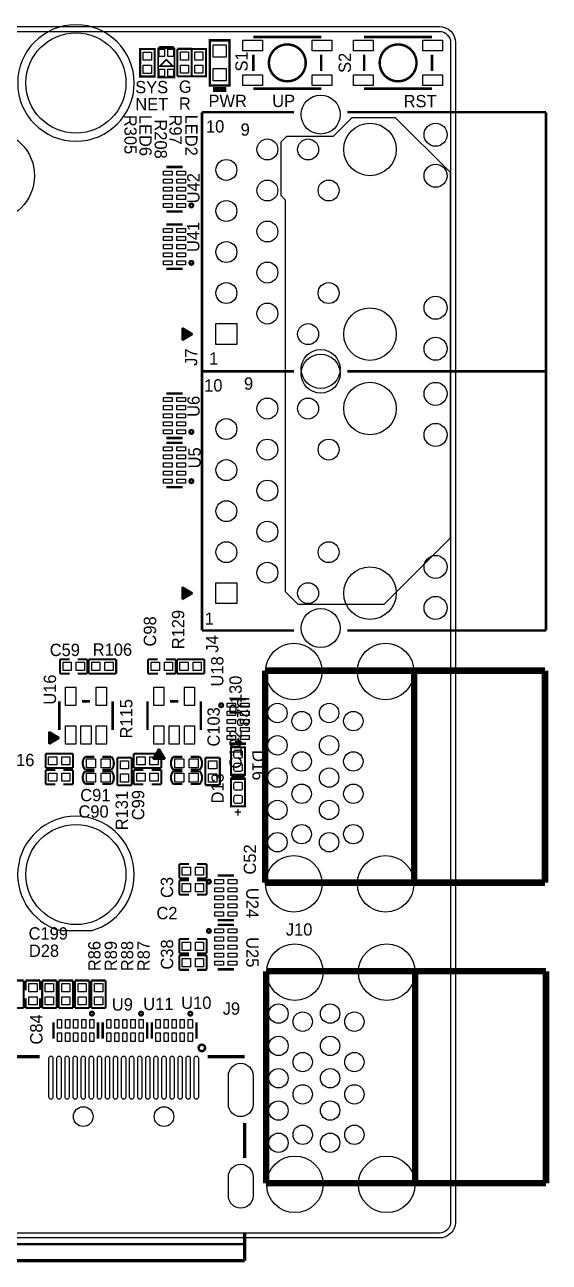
# Model space of a CAD drawing. Extents: x -68.5 to 22.8, y 26 to 103.8.
# Drawn here: x -9.7 to 22.8, y 27.2 to 103.8 of the extents above; entities that cross this region are included whole.
import ezdxf
from ezdxf.enums import TextEntityAlignment as Align

# ---------------------------------------------------------------- set-up
doc = ezdxf.new("R2010")
doc.units = 0
for name, color, linetype in [('BG_OUTLINE', 2, 'CONTINUOUS'), ('PG_SILKSCREEN_TOP', 7, 'CONTINUOUS'), ('PIN_TOP', 84, 'CONTINUOUS'), ('RD_SILKSCREEN_TOP', 7, 'CONTINUOUS'), ('RKI_ALL', 1, 'CONTINUOUS'), ('RKO_ALL', 1, 'CONTINUOUS')]:
    doc.layers.add(name, color=color, linetype=linetype)

msp = doc.modelspace()

# ---------------------------------------------------------------- linework, layer by layer
at = {"layer": 'BG_OUTLINE'}
msp.add_lwpolyline([(-66.983102, 103.72598), (16.016986, 103.72598, -0.414199), (17.016984, 102.725982), (17.016984, 29.726128, -0.414243), (16.016986, 28.725876), (-41.66616, 28.725876)], format="xyb", dxfattribs=at)
at = {"layer": 'PG_SILKSCREEN_TOP'}
for points, const_width in [([(3.0226, 102.87), (3.0226, 100.076), (1.8034, 100.076), (1.8034, 102.87), (3.0226, 102.87)], 0.1524), ([(4.503928, 103.072946), (8.704072, 103.072946)], 0.1524), ([(11.361928, 103.072946), (15.562072, 103.072946)], 0.1524), ([(-1.61544, 100.62972), (-2.50444, 100.62972), (-2.50444, 102.33152), (-1.61544, 102.33152), (-1.61544, 100.62972)], 0.127), ([(-0.388874, 102.372922), (-1.389126, 102.372922)], 0.100076), ([(-0.20828, 100.63988), (-0.20828, 102.34168)], 0.127), ([(-0.20828, 102.34168), (0.68072, 102.34168)], 0.127), ([(0.68072, 102.34168), (0.68072, 100.63988)], 0.127), ([(1.57226, 100.63734), (0.68326, 100.63734), (0.68326, 102.33914), (1.57226, 102.33914), (1.57226, 100.63734)], 0.127), ([(4.503928, 101.973126), (4.503928, 100.972874)], 0.1524), ([(8.704072, 101.973126), (8.704072, 100.972874)], 0.1524), ([(11.361928, 101.973126), (11.361928, 100.972874)], 0.1524), ([(15.562072, 101.973126), (15.562072, 100.972874)], 0.1524), ([(-0.889, 101.672898), (-0.48895, 101.273102), (-1.28905, 101.273102), (-0.889, 101.672898)], 0.100076), ([(0.68072, 100.63988), (-0.20828, 100.63988)], 0.127), ([(2.8194, 99.8982), (2.0066, 99.8982)], 0.1524), ([(2.8194, 99.822), (2.0066, 99.822)], 0.1524), ([(2.8194, 99.7458), (2.0066, 99.7458)], 0.1524), ([(8.704072, 99.873054), (4.503928, 99.873054)], 0.1524), ([(15.562072, 99.873054), (11.361928, 99.873054)], 0.1524), ([(1.322324, 82.377788), (1.322324, 98.417888)], 0.1524), ([(1.322324, 98.417888), (7.023354, 98.417888)], 0.1524), ([(10.325354, 98.417888), (22.622256, 98.417888)], 0.1524), ([(22.622256, 98.417888), (22.622256, 82.377788)], 0.1524), ([(0.119126, 95.026734), (-0.881126, 95.026734)], 0.1524), ([(-0.881126, 92.272866), (0.119126, 92.272866)], 0.1524), ([(0.119126, 91.470734), (-0.881126, 91.470734)], 0.1524), ([(-0.881126, 88.716866), (0.119126, 88.716866)], 0.1524), ([(0.101854, 85.063838), (0.736854, 84.682838)], 0.127), ([(0.101854, 84.301838), (0.101854, 85.063838)], 0.127), ([(0.736854, 84.682838), (0.101854, 84.301838)], 0.127), ([(0.101854, 84.428838), (0.203454, 84.428838)], 0.127), ([(0.101854, 84.301838), (0.101854, 84.428838)], 0.127), ([(0.203454, 84.936838), (0.305054, 84.886038)], 0.127), ([(0.203454, 84.428838), (0.203454, 84.936838)], 0.127), ([(0.305054, 84.886038), (0.305054, 84.505038)], 0.127), ([(0.305054, 84.505038), (0.381254, 84.555838)], 0.127), ([(0.381254, 84.835238), (0.609854, 84.682838)], 0.127), ([(0.381254, 84.555838), (0.381254, 84.835238)], 0.127), ([(0.457454, 84.581238), (0.457454, 84.708238)], 0.127), ([(0.609854, 84.682838), (0.457454, 84.581238)], 0.127), ([(7.023354, 82.377788), (1.322324, 82.377788)], 0.1524), ([(1.322324, 82.377788), (7.023354, 82.377788)], 0.1524), ([(1.322324, 66.337688), (1.322324, 82.377788)], 0.1524), ([(22.622256, 82.377788), (10.325354, 82.377788)], 0.1524), ([(10.325354, 82.377788), (22.622256, 82.377788)], 0.1524), ([(22.622256, 82.377788), (22.622256, 66.337688)], 0.1524), ([(0.119126, 81.003902), (-0.881126, 81.003902)], 0.1524), ([(-0.881126, 78.250034), (0.119126, 78.250034)], 0.1524), ([(0.119126, 77.955902), (-0.881126, 77.955902)], 0.1524), ([(-0.881126, 75.202034), (0.119126, 75.202034)], 0.1524), ([(0.101854, 68.261738), (0.101854, 69.023738)], 0.127), ([(0.101854, 69.023738), (0.736854, 68.642738)], 0.127), ([(0.203454, 68.388738), (0.203454, 68.896738)], 0.127), ([(0.203454, 68.896738), (0.305054, 68.845938)], 0.127), ([(0.736854, 68.642738), (0.101854, 68.261738)], 0.127), ([(0.101854, 68.261738), (0.101854, 68.388738)], 0.127), ([(0.101854, 68.388738), (0.203454, 68.388738)], 0.127), ([(0.305054, 68.845938), (0.305054, 68.464938)], 0.127), ([(0.305054, 68.464938), (0.381254, 68.515738)], 0.127), ([(0.381254, 68.515738), (0.381254, 68.795138)], 0.127), ([(0.381254, 68.795138), (0.609854, 68.642738)], 0.127), ([(0.457454, 68.541138), (0.457454, 68.668138)], 0.127), ([(0.609854, 68.642738), (0.457454, 68.541138)], 0.127), ([(7.023354, 66.337688), (1.322324, 66.337688)], 0.1524), ([(22.622256, 66.337688), (10.325354, 66.337688)], 0.1524), ([(-7.473188, 63.664592), (-7.473188, 64.553592)], 0.127), ([(-7.473188, 64.553592), (-6.876288, 64.553592)], 0.127), ([(-6.368288, 64.553592), (-5.771388, 64.553592)], 0.127), ([(-5.771388, 64.553592), (-5.771388, 63.664592)], 0.127), ([(-5.695188, 63.664592), (-5.695188, 64.553592)], 0.127), ([(-5.695188, 64.553592), (-3.993388, 64.553592)], 0.127), ([(-3.993388, 64.553592), (-3.993388, 63.664592)], 0.127), ([(-2.012188, 63.664592), (-2.012188, 64.553592)], 0.127), ([(-2.012188, 64.553592), (-1.415288, 64.553592)], 0.127), ([(-0.907288, 64.553592), (-0.310388, 64.553592)], 0.127), ([(-0.310388, 64.553592), (-0.310388, 63.664592)], 0.127), ([(-0.234188, 63.664592), (-0.234188, 64.553592)], 0.127), ([(-0.234188, 64.553592), (1.467612, 64.553592)], 0.127), ([(1.467612, 64.553592), (1.467612, 63.664592)], 0.127), ([(-6.872478, 63.664592), (-7.473188, 63.664592)], 0.127), ([(-5.771388, 63.664592), (-6.368288, 63.664592)], 0.127), ([(-3.993388, 63.664592), (-5.695188, 63.664592)], 0.127), ([(-1.411478, 63.664592), (-2.012188, 63.664592)], 0.127), ([(-0.310388, 63.664592), (-0.907288, 63.664592)], 0.127), ([(1.467612, 63.664592), (-0.234188, 63.664592)], 0.127), ([(5.232146, 50.724816), (5.232146, 63.850012)], 0.40005), ([(5.232146, 63.850012), (22.557232, 63.850012)], 0.40005), ([(14.457172, 50.724816), (14.457172, 63.850012)], 0.40005), ([(14.457172, 63.850012), (22.557232, 63.850012)], 0.40005), ([(22.557232, 63.850012), (22.557232, 50.724816)], 0.40005), ([(22.557232, 63.850012), (22.557232, 50.724816)], 0.40005), ([(4.056126, 62.082934), (3.055874, 62.082934)], 0.1524), ([(-7.511288, 61.950092), (-7.511288, 61.315092)], 0.1524), ([(-7.511288, 61.315092), (-7.511288, 60.807092)], 0.1524), ([(-6.114288, 61.950092), (-5.606288, 61.950092)], 0.1524), ([(-4.209288, 61.950092), (-4.209288, 60.172092)], 0.1524), ([(-2.050288, 61.950092), (-2.050288, 61.315092)], 0.1524), ([(-2.050288, 61.315092), (-2.050288, 60.807092)], 0.1524), ([(-0.653288, 61.950092), (-0.145288, 61.950092)], 0.1524), ([(1.251712, 61.950092), (1.251712, 60.172092)], 0.1524), ([(-7.511288, 60.807092), (-7.511288, 60.172092)], 0.1524), ([(-2.050288, 60.807092), (-2.050288, 60.172092)], 0.1524), ([(-8.146288, 59.304428), (-8.146288, 60.066428)], 0.127), ([(-8.146288, 60.066428), (-7.511288, 59.685428)], 0.127), ([(-8.044688, 59.431428), (-8.044688, 59.939428)], 0.127), ([(-8.044688, 59.939428), (-7.943088, 59.888628)], 0.127), ([(-7.943088, 59.888628), (-7.943088, 59.507628)], 0.127), ([(-7.866888, 59.558428), (-7.866888, 59.837828)], 0.127), ([(-7.866888, 59.837828), (-7.638288, 59.685428)], 0.127), ([(-7.790688, 59.583828), (-7.790688, 59.710828)], 0.127), ([(-7.511288, 59.685428), (-8.146288, 59.304428)], 0.127), ([(-8.146288, 59.304428), (-8.146288, 59.431428)], 0.127), ([(-8.146288, 59.431428), (-8.044688, 59.431428)], 0.127), ([(-7.943088, 59.507628), (-7.866888, 59.558428)], 0.127), ([(-7.638288, 59.685428), (-7.790688, 59.583828)], 0.127), ([(-1.720088, 58.381392), (-1.339088, 59.016392)], 0.127), ([(-1.339088, 59.016392), (-0.958088, 58.381392)], 0.127), ([(3.055874, 59.329066), (4.056126, 59.329066)], 0.1524), ([(3.9878, 59.1058), (3.9878, 57.404), (3.1242, 57.404), (3.1242, 59.1058), (3.9878, 59.1058)], 0.127), ([(-8.362188, 57.822592), (-8.362188, 58.711592)], 0.127), ([(-8.362188, 58.711592), (-6.660388, 58.711592)], 0.127), ([(-6.660388, 58.711592), (-6.660388, 57.822592)], 0.127), ([(-5.348224, 58.514742), (-5.911088, 58.514742)], 0.130048), ([(-4.848352, 58.514742), (-4.285488, 58.514742)], 0.130048), ([(-3.9243, 56.7563), (-3.9243, 58.4581)], 0.127), ([(-3.9243, 58.4581), (-3.0353, 58.4581)], 0.127), ([(-3.0353, 58.4581), (-3.0353, 56.7563)], 0.127), ([(-2.901188, 57.822592), (-2.901188, 58.711592)], 0.127), ([(-2.901188, 58.711592), (-1.199388, 58.711592)], 0.127), ([(-0.958088, 58.381392), (-1.720088, 58.381392)], 0.127), ([(-1.593088, 58.482992), (-1.542288, 58.584592)], 0.127), ([(-1.085088, 58.482992), (-1.593088, 58.482992)], 0.127), ([(-1.542288, 58.584592), (-1.161288, 58.584592)], 0.127), ([(-1.491488, 58.660792), (-1.339088, 58.889392)], 0.127), ([(-1.212088, 58.660792), (-1.491488, 58.660792)], 0.127), ([(-1.237488, 58.736992), (-1.364488, 58.736992)], 0.127), ([(-1.339088, 58.889392), (-1.237488, 58.736992)], 0.127), ([(-1.161288, 58.584592), (-1.212088, 58.660792)], 0.127), ([(-1.199388, 58.711592), (-1.199388, 57.822592)], 0.127), ([(-1.085088, 58.381392), (-1.085088, 58.482992)], 0.127), ([(-0.958088, 58.381392), (-1.085088, 58.381392)], 0.127), ([(0.112776, 58.514742), (-0.450088, 58.514742)], 0.130048), ([(0.612648, 58.514742), (1.175512, 58.514742)], 0.130048), ([(1.5367, 56.75884), (1.5367, 58.46064)], 0.127), ([(1.5367, 58.46064), (2.4257, 58.46064)], 0.127), ([(2.4257, 58.46064), (2.4257, 56.75884)], 0.127), ([(-6.660388, 57.822592), (-8.362188, 57.822592)], 0.127), ([(-8.362188, 56.806592), (-8.362188, 57.695592)], 0.127), ([(-8.362188, 57.695592), (-7.765288, 57.695592)], 0.127), ([(-7.261098, 57.695592), (-6.660388, 57.695592)], 0.127), ([(-6.660388, 57.695592), (-6.660388, 56.806592)], 0.127), ([(-5.911088, 57.714642), (-5.348224, 57.714642)], 0.130048), ([(-5.348224, 57.625742), (-5.911088, 57.625742)], 0.130048), ([(-4.285488, 57.714642), (-4.848352, 57.714642)], 0.130048), ([(-4.848352, 57.625742), (-4.285488, 57.625742)], 0.130048), ([(-1.199388, 57.822592), (-2.901188, 57.822592)], 0.127), ([(-2.901188, 56.806592), (-2.901188, 57.695592)], 0.127), ([(-2.901188, 57.695592), (-2.304288, 57.695592)], 0.127), ([(-1.800098, 57.695592), (-1.199388, 57.695592)], 0.127), ([(-1.199388, 57.695592), (-1.199388, 56.806592)], 0.127), ([(-0.450088, 57.714642), (0.112776, 57.714642)], 0.130048), ([(0.112776, 57.625742), (-0.450088, 57.625742)], 0.130048), ([(1.175512, 57.714642), (0.612648, 57.714642)], 0.130048), ([(0.612648, 57.625742), (1.175512, 57.625742)], 0.130048), ([(3.9878, 57.404), (3.9116, 57.3278), (3.2004, 57.3278), (3.1242, 57.404)], 0.127), ([(-7.765288, 56.806592), (-8.362188, 56.806592)], 0.127), ([(-6.660388, 56.806592), (-7.257288, 56.806592)], 0.127), ([(-5.911088, 56.825642), (-5.348224, 56.825642)], 0.130048), ([(-4.285488, 56.825642), (-4.848352, 56.825642)], 0.130048), ([(-3.0353, 56.7563), (-3.9243, 56.7563)], 0.127), ([(-2.304288, 56.806592), (-2.901188, 56.806592)], 0.127), ([(-1.199388, 56.806592), (-1.796288, 56.806592)], 0.127), ([(-0.450088, 56.825642), (0.112776, 56.825642)], 0.130048), ([(1.175512, 56.825642), (0.612648, 56.825642)], 0.130048), ([(2.4257, 56.75884), (1.5367, 56.75884)], 0.127), ([(3.1242, 57.15), (3.2004, 57.2262), (3.9116, 57.2262), (3.9878, 57.15)], 0.127), ([(3.1242, 55.4482), (3.1242, 57.15), (3.9878, 57.15), (3.9878, 55.4482), (3.1242, 55.4482)], 0.127), ([(-0.0889, 50.9905), (-0.0889, 51.8795)], 0.127), ([(-0.0889, 51.8795), (0.508, 51.8795)], 0.127), ([(1.01219, 51.8795), (1.6129, 51.8795)], 0.127), ([(1.6129, 51.8795), (1.6129, 50.9905)], 0.127), ([(0.508, 50.9905), (-0.0889, 50.9905)], 0.127), ([(-0.0889, 50.8635), (0.508, 50.8635)], 0.127), ([(-0.0889, 49.9745), (-0.0889, 50.8635)], 0.127), ([(1.01219, 50.8635), (1.6129, 50.8635)], 0.127), ([(1.6129, 50.9905), (1.016, 50.9905)], 0.127), ([(1.6129, 50.8635), (1.6129, 49.9745)], 0.127), ([(3.294126, 51.160934), (2.293874, 51.160934)], 0.1524), ([(22.557232, 50.724816), (5.232146, 50.724816)], 0.40005), ([(22.557232, 50.724816), (14.457172, 50.724816)], 0.40005), ([(0.508, 49.9745), (-0.0889, 49.9745)], 0.127), ([(1.6129, 49.9745), (1.016, 49.9745)], 0.127), ([(2.293874, 48.407066), (3.294126, 48.407066)], 0.1524), ([(3.294126, 48.112934), (2.293874, 48.112934)], 0.1524), ([(-0.0889, 46.3423), (-0.0889, 47.2313)], 0.127), ([(-0.0889, 47.2313), (0.508, 47.2313)], 0.127), ([(1.016, 47.2313), (1.6129, 47.2313)], 0.127), ([(1.6129, 47.2313), (1.6129, 46.3423)], 0.127), ([(0.51181, 46.3423), (-0.0889, 46.3423)], 0.127), ([(-0.0889, 45.3263), (-0.0889, 46.2153)], 0.127), ([(-0.0889, 46.2153), (0.508, 46.2153)], 0.127), ([(1.6129, 46.3423), (1.016, 46.3423)], 0.127), ([(1.016, 46.2153), (1.6129, 46.2153)], 0.127), ([(1.6129, 46.2153), (1.6129, 45.3263)], 0.127), ([(0.51181, 45.3263), (-0.0889, 45.3263)], 0.127), ([(1.6129, 45.3263), (1.016, 45.3263)], 0.127), ([(2.293874, 45.359066), (3.294126, 45.359066)], 0.1524), ([(5.29717, 45.242226), (22.622256, 45.242226)], 0.40005), ([(5.29717, 32.11703), (5.29717, 45.242226)], 0.40005), ([(14.522196, 45.242226), (22.622256, 45.242226)], 0.40005), ([(14.522196, 32.11703), (14.522196, 45.242226)], 0.40005), ([(22.622256, 45.242226), (22.622256, 32.11703)], 0.40005), ([(22.622256, 45.242226), (22.622256, 32.11703)], 0.40005), ([(-10.6045, 44.6659), (-9.7155, 44.6659)], 0.127), ([(-9.7155, 44.6659), (-9.7155, 42.9641)], 0.127), ([(-9.5885, 44.06519), (-9.5885, 44.6659)], 0.127), ([(-9.5885, 44.6659), (-8.6995, 44.6659)], 0.127), ([(-8.6995, 44.6659), (-8.6995, 44.069)], 0.127), ([(-8.5725, 42.9641), (-8.5725, 44.6659)], 0.127), ([(-8.5725, 44.6659), (-7.6835, 44.6659)], 0.127), ([(-7.6835, 44.6659), (-7.6835, 42.9641)], 0.127), ([(-7.5565, 44.6659), (-6.6675, 44.6659)], 0.127), ([(-7.5565, 42.9641), (-7.5565, 44.6659)], 0.127), ([(-6.6675, 44.6659), (-6.6675, 42.9641)], 0.127), ([(-6.5405, 44.6659), (-5.6515, 44.6659)], 0.127), ([(-6.5405, 42.9641), (-6.5405, 44.6659)], 0.127), ([(-5.6515, 44.6659), (-5.6515, 42.9641)], 0.127), ([(-5.5245, 42.9641), (-5.5245, 44.6659)], 0.127), ([(-5.5245, 44.6659), (-4.6355, 44.6659)], 0.127), ([(-4.6355, 44.6659), (-4.6355, 42.9641)], 0.127), ([(-9.7155, 42.9641), (-10.6045, 42.9641)], 0.127), ([(-9.5885, 42.9641), (-9.5885, 43.561)], 0.127), ([(-8.6995, 42.9641), (-9.5885, 42.9641)], 0.127), ([(-8.6995, 43.561), (-8.6995, 42.9641)], 0.127), ([(-7.6835, 42.9641), (-8.5725, 42.9641)], 0.127), ([(-6.6675, 42.9641), (-7.5565, 42.9641)], 0.127), ([(-5.6515, 42.9641), (-6.5405, 42.9641)], 0.127), ([(-4.6355, 42.9641), (-5.5245, 42.9641)], 0.127), ([(-7.873238, 42.07002), (-7.873238, 41.069768)], 0.1524), ([(-5.11937, 41.069768), (-5.11937, 42.07002)], 0.1524), ([(-4.825238, 42.07002), (-4.825238, 41.069768)], 0.1524), ([(-2.07137, 41.069768), (-2.07137, 42.07002)], 0.1524), ([(-1.777238, 42.07002), (-1.777238, 41.069768)], 0.1524), ([(0.97663, 41.069768), (0.97663, 42.07002)], 0.1524), ([(-11.0236, 39.947596), (-8.7376, 39.947596)], 0.199898), ([(1.6764, 39.947596), (3.9624, 39.947596)], 0.199898), ([(3.9624, 35.835082), (3.9624, 33.676082)], 0.199898), ([(22.622256, 32.11703), (5.29717, 32.11703)], 0.40005), ([(22.622256, 32.11703), (14.522196, 32.11703)], 0.40005), ([(-11.0236, 28.339796), (3.9624, 28.339796)], 0.1524), ([(3.9624, 27.323796), (3.9624, 29.000196)], 0.199898), ([(-11.0236, 27.323796), (3.9624, 27.323796)], 0.199898)]:
    msp.add_lwpolyline(points, dxfattribs=dict(at, const_width=const_width))
for points, const_width in [([(7.744206, 101.473, -1), (5.463794, 101.473, -1), (7.744206, 101.473)], 0.1524), ([(14.602206, 101.473, -1), (12.321794, 101.473, -1), (14.602206, 101.473)], 0.1524), ([(0.775208, 92.64904, -1), (0.55372, 92.64904, -1), (0.775208, 92.64904)], 0.1524), ([(0.775208, 89.09304, -1), (0.55372, 89.09304, -1), (0.775208, 89.09304)], 0.1524), ([(0.775208, 78.626208, -1), (0.55372, 78.626208, -1), (0.775208, 78.626208)], 0.1524), ([(0.775208, 75.578208, -1), (0.55372, 75.578208, -1), (0.775208, 75.578208)], 0.1524), ([(2.62128, 61.70676, 1), (2.399792, 61.70676, 1), (2.62128, 61.70676)], 0.1524), ([(-5.911088, 58.514742, 0.377946), (-5.911088, 57.714642)], 0.130048), ([(-4.285488, 58.514742, -0.377946), (-4.285488, 57.714642)], 0.130048), ([(-0.450088, 58.514742, 0.377946), (-0.450088, 57.714642)], 0.130048), ([(1.175512, 58.514742, -0.377946), (1.175512, 57.714642)], 0.130048), ([(-5.911088, 57.625742, 0.377946), (-5.911088, 56.825642)], 0.130048), ([(-4.285488, 57.625742, -0.377946), (-4.285488, 56.825642)], 0.130048), ([(-0.450088, 57.625742, 0.377946), (-0.450088, 56.825642)], 0.130048), ([(1.175512, 57.625742, -0.377946), (1.175512, 56.825642)], 0.130048), ([(1.85928, 50.78476, 1), (1.637792, 50.78476, 1), (1.85928, 50.78476)], 0.1524), ([(1.85928, 47.73676, 1), (1.637792, 47.73676, 1), (1.85928, 47.73676)], 0.1524), ([(-5.3848, 42.615358, -1), (-5.606288, 42.615358, -1), (-5.3848, 42.615358)], 0.1524), ([(-2.3368, 42.615358, -1), (-2.558288, 42.615358, -1), (-2.3368, 42.615358)], 0.1524), ([(0.7112, 42.615358, -1), (0.489712, 42.615358, -1), (0.7112, 42.615358)], 0.1524), ([(1.512062, 40.49268, -1), (1.114298, 40.49268, -1), (1.512062, 40.49268)], 0.1524)]:
    msp.add_lwpolyline(points, format="xyb", dxfattribs=dict(at, const_width=const_width))
for points in [[(4.0005, 59.1185), (3.1115, 59.1185)], [(3.3782, 59.4614), (3.7592, 59.4614)], [(3.556, 59.6646), (3.556, 59.2836)], [(3.1115, 57.4167), (4.0005, 57.4167)], [(4.0005, 57.1373), (3.1115, 57.1373)], [(3.1115, 55.4355), (4.0005, 55.4355)], [(3.556, 54.8894), (3.556, 55.2704)], [(3.7338, 55.0926), (3.3528, 55.0926)]]:
    msp.add_lwpolyline(points, dxfattribs=at)
at = {"layer": 'PIN_TOP'}
for points in [[(3.84429, 102.217728), (3.84429, 102.878128), (5.06349, 102.878128), (5.06349, 102.217728)], [(8.14451, 102.217728), (8.14451, 102.878128), (9.36371, 102.878128), (9.36371, 102.217728)], [(10.70229, 102.217728), (10.70229, 102.878128), (11.92149, 102.878128), (11.92149, 102.217728)], [(15.00251, 102.217728), (15.00251, 102.878128), (16.22171, 102.878128), (16.22171, 102.217728)], [(-2.31394, 102.14102), (-1.80594, 102.14102), (-1.80594, 101.63302), (-2.31394, 101.63302)], [(-1.339088, 101.87305), (-1.339088, 102.323138), (-0.989076, 102.323138), (-0.989076, 101.87305)], [(-0.788924, 101.87305), (-0.788924, 102.323138), (-0.438912, 102.323138), (-0.438912, 101.87305)], [(-0.01778, 102.15118), (0.49022, 102.15118), (0.49022, 101.64318), (-0.01778, 101.64318)], [(0.87376, 102.14864), (1.38176, 102.14864), (1.38176, 101.64064), (0.87376, 101.64064)], [(2.0066, 102.5906), (2.8194, 102.5906), (2.8194, 101.8286), (2.0066, 101.8286)], [(-2.31394, 101.32822), (-1.80594, 101.32822), (-1.80594, 100.82022), (-2.31394, 100.82022)], [(-0.01778, 101.33838), (0.49022, 101.33838), (0.49022, 100.83038), (-0.01778, 100.83038)], [(0.87376, 101.33584), (1.38176, 101.33584), (1.38176, 100.82784), (0.87376, 100.82784)], [(-1.339088, 100.622862), (-1.339088, 101.07295), (-0.989076, 101.07295), (-0.989076, 100.622862)], [(-0.788924, 100.622862), (-0.788924, 101.07295), (-0.438912, 101.07295), (-0.438912, 100.622862)], [(2.0066, 101.1174), (2.8194, 101.1174), (2.8194, 100.3554), (2.0066, 100.3554)], [(3.84429, 100.067872), (3.84429, 100.728272), (5.06349, 100.728272), (5.06349, 100.067872)], [(8.14451, 100.067872), (8.14451, 100.728272), (9.36371, 100.728272), (9.36371, 100.067872)], [(10.70229, 100.067872), (10.70229, 100.728272), (11.92149, 100.728272), (11.92149, 100.067872)], [(15.00251, 100.067872), (15.00251, 100.728272), (16.22171, 100.728272), (16.22171, 100.067872)], [(-0.531114, 94.522798), (-1.064514, 94.522798), (-1.064514, 94.776798), (-0.531114, 94.776798)], [(-0.531114, 94.022926), (-1.064514, 94.022926), (-1.064514, 94.276926), (-0.531114, 94.276926)], [(0.302514, 94.522798), (-0.230886, 94.522798), (-0.230886, 94.776798), (0.302514, 94.776798)], [(0.302514, 94.022926), (-0.230886, 94.022926), (-0.230886, 94.276926), (0.302514, 94.276926)], [(-0.531114, 93.5228), (-1.064514, 93.5228), (-1.064514, 93.7768), (-0.531114, 93.7768)], [(-0.230886, 93.7768), (0.302514, 93.7768), (0.302514, 93.5228), (-0.230886, 93.5228)], [(-0.531114, 93.022674), (-1.064514, 93.022674), (-1.064514, 93.276674), (-0.531114, 93.276674)], [(-0.531114, 92.522802), (-1.064514, 92.522802), (-1.064514, 92.776802), (-0.531114, 92.776802)], [(0.302514, 93.022674), (-0.230886, 93.022674), (-0.230886, 93.276674), (0.302514, 93.276674)], [(0.302514, 92.522802), (-0.230886, 92.522802), (-0.230886, 92.776802), (0.302514, 92.776802)], [(-0.531114, 90.966798), (-1.064514, 90.966798), (-1.064514, 91.220798), (-0.531114, 91.220798)], [(0.302514, 90.966798), (-0.230886, 90.966798), (-0.230886, 91.220798), (0.302514, 91.220798)], [(-0.531114, 90.466926), (-1.064514, 90.466926), (-1.064514, 90.720926), (-0.531114, 90.720926)], [(0.302514, 90.466926), (-0.230886, 90.466926), (-0.230886, 90.720926), (0.302514, 90.720926)], [(-0.531114, 89.9668), (-1.064514, 89.9668), (-1.064514, 90.2208), (-0.531114, 90.2208)], [(-0.531114, 89.466674), (-1.064514, 89.466674), (-1.064514, 89.720674), (-0.531114, 89.720674)], [(-0.230886, 90.2208), (0.302514, 90.2208), (0.302514, 89.9668), (-0.230886, 89.9668)], [(0.302514, 89.466674), (-0.230886, 89.466674), (-0.230886, 89.720674), (0.302514, 89.720674)], [(-0.531114, 88.966802), (-1.064514, 88.966802), (-1.064514, 89.220802), (-0.531114, 89.220802)], [(0.302514, 88.966802), (-0.230886, 88.966802), (-0.230886, 89.220802), (0.302514, 89.220802)], [(3.480054, 84.035138), (2.184654, 84.035138), (2.184654, 85.330538), (3.480054, 85.330538)], [(-0.531114, 80.499966), (-1.064514, 80.499966), (-1.064514, 80.753966), (-0.531114, 80.753966)], [(0.302514, 80.499966), (-0.230886, 80.499966), (-0.230886, 80.753966), (0.302514, 80.753966)], [(-0.531114, 80.000094), (-1.064514, 80.000094), (-1.064514, 80.254094), (-0.531114, 80.254094)], [(-0.531114, 79.499968), (-1.064514, 79.499968), (-1.064514, 79.753968), (-0.531114, 79.753968)], [(0.302514, 80.000094), (-0.230886, 80.000094), (-0.230886, 80.254094), (0.302514, 80.254094)], [(-0.230886, 79.753968), (0.302514, 79.753968), (0.302514, 79.499968), (-0.230886, 79.499968)], [(-0.531114, 78.999842), (-1.064514, 78.999842), (-1.064514, 79.253842), (-0.531114, 79.253842)], [(0.302514, 78.999842), (-0.230886, 78.999842), (-0.230886, 79.253842), (0.302514, 79.253842)], [(-0.531114, 78.49997), (-1.064514, 78.49997), (-1.064514, 78.75397), (-0.531114, 78.75397)], [(0.302514, 78.49997), (-0.230886, 78.49997), (-0.230886, 78.75397), (0.302514, 78.75397)], [(-0.531114, 77.451966), (-1.064514, 77.451966), (-1.064514, 77.705966), (-0.531114, 77.705966)], [(0.302514, 77.451966), (-0.230886, 77.451966), (-0.230886, 77.705966), (0.302514, 77.705966)], [(-0.531114, 76.952094), (-1.064514, 76.952094), (-1.064514, 77.206094), (-0.531114, 77.206094)], [(-0.531114, 76.451968), (-1.064514, 76.451968), (-1.064514, 76.705968), (-0.531114, 76.705968)], [(0.302514, 76.952094), (-0.230886, 76.952094), (-0.230886, 77.206094), (0.302514, 77.206094)], [(-0.230886, 76.705968), (0.302514, 76.705968), (0.302514, 76.451968), (-0.230886, 76.451968)], [(-0.531114, 75.951842), (-1.064514, 75.951842), (-1.064514, 76.205842), (-0.531114, 76.205842)], [(0.302514, 75.951842), (-0.230886, 75.951842), (-0.230886, 76.205842), (0.302514, 76.205842)], [(-0.531114, 75.45197), (-1.064514, 75.45197), (-1.064514, 75.70597), (-0.531114, 75.70597)], [(0.302514, 75.45197), (-0.230886, 75.45197), (-0.230886, 75.70597), (0.302514, 75.70597)], [(3.480054, 67.995038), (2.184654, 67.995038), (2.184654, 69.290438), (3.480054, 69.290438)], [(-7.282688, 63.855092), (-7.282688, 64.363092), (-6.774688, 64.363092), (-6.774688, 63.855092)], [(-6.469888, 63.855092), (-6.469888, 64.363092), (-5.961888, 64.363092), (-5.961888, 63.855092)], [(-4.996688, 64.363092), (-4.996688, 63.855092), (-5.504688, 63.855092), (-5.504688, 64.363092)], [(-4.183888, 64.363092), (-4.183888, 63.855092), (-4.691888, 63.855092), (-4.691888, 64.363092)], [(-1.821688, 63.855092), (-1.821688, 64.363092), (-1.313688, 64.363092), (-1.313688, 63.855092)], [(-1.008888, 63.855092), (-1.008888, 64.363092), (-0.500888, 64.363092), (-0.500888, 63.855092)], [(0.464312, 64.363092), (0.464312, 63.855092), (-0.043688, 63.855092), (-0.043688, 64.363092)], [(1.277112, 64.363092), (1.277112, 63.855092), (0.769112, 63.855092), (0.769112, 64.363092)], [(-6.492748, 61.689488), (-7.127748, 61.689488), (-7.127748, 62.832488), (-6.492748, 62.832488)], [(-4.592828, 61.689488), (-5.227828, 61.689488), (-5.227828, 62.832488), (-4.592828, 62.832488)], [(-1.031748, 61.689488), (-1.666748, 61.689488), (-1.666748, 62.832488), (-1.031748, 62.832488)], [(0.868172, 61.689488), (0.233172, 61.689488), (0.233172, 62.832488), (0.868172, 62.832488)], [(2.872486, 61.832998), (3.405886, 61.832998), (3.405886, 61.578998), (2.872486, 61.578998)], [(2.872486, 61.333126), (3.405886, 61.333126), (3.405886, 61.079126), (2.872486, 61.079126)], [(3.706114, 61.832998), (4.239514, 61.832998), (4.239514, 61.578998), (3.706114, 61.578998)], [(3.706114, 61.333126), (4.239514, 61.333126), (4.239514, 61.079126), (3.706114, 61.079126)], [(3.405886, 60.579), (2.872486, 60.579), (2.872486, 60.833), (3.405886, 60.833)], [(3.706114, 60.833), (4.239514, 60.833), (4.239514, 60.579), (3.706114, 60.579)], [(-6.492748, 59.289696), (-7.127748, 59.289696), (-7.127748, 60.432696), (-6.492748, 60.432696)], [(-5.542788, 59.289696), (-6.177788, 59.289696), (-6.177788, 60.432696), (-5.542788, 60.432696)], [(-4.592828, 59.289696), (-5.227828, 59.289696), (-5.227828, 60.432696), (-4.592828, 60.432696)], [(-1.031748, 59.289696), (-1.666748, 59.289696), (-1.666748, 60.432696), (-1.031748, 60.432696)], [(-0.081788, 59.289696), (-0.716788, 59.289696), (-0.716788, 60.432696), (-0.081788, 60.432696)], [(0.868172, 59.289696), (0.233172, 59.289696), (0.233172, 60.432696), (0.868172, 60.432696)], [(2.872486, 60.332874), (3.405886, 60.332874), (3.405886, 60.078874), (2.872486, 60.078874)], [(2.872486, 59.833002), (3.405886, 59.833002), (3.405886, 59.579002), (2.872486, 59.579002)], [(3.706114, 60.332874), (4.239514, 60.332874), (4.239514, 60.078874), (3.706114, 60.078874)], [(3.706114, 59.833002), (4.239514, 59.833002), (4.239514, 59.579002), (3.706114, 59.579002)], [(-7.663688, 58.521092), (-7.663688, 58.013092), (-8.171688, 58.013092), (-8.171688, 58.521092)], [(-6.850888, 58.521092), (-6.850888, 58.013092), (-7.358888, 58.013092), (-7.358888, 58.521092)], [(-5.823458, 57.83961), (-5.823458, 58.38952), (-5.273548, 58.38952), (-5.273548, 57.83961)], [(-4.923282, 57.83961), (-4.923282, 58.38952), (-4.373372, 58.38952), (-4.373372, 57.83961)], [(-3.7338, 58.2676), (-3.2258, 58.2676), (-3.2258, 57.7596), (-3.7338, 57.7596)], [(-2.202688, 58.521092), (-2.202688, 58.013092), (-2.710688, 58.013092), (-2.710688, 58.521092)], [(-1.389888, 58.521092), (-1.389888, 58.013092), (-1.897888, 58.013092), (-1.897888, 58.521092)], [(-0.362458, 57.83961), (-0.362458, 58.38952), (0.187452, 58.38952), (0.187452, 57.83961)], [(0.537718, 57.83961), (0.537718, 58.38952), (1.087628, 58.38952), (1.087628, 57.83961)], [(1.7272, 58.27014), (2.2352, 58.27014), (2.2352, 57.76214), (1.7272, 57.76214)], [(-7.663688, 57.505092), (-7.663688, 56.997092), (-8.171688, 56.997092), (-8.171688, 57.505092)], [(-6.850888, 57.505092), (-6.850888, 56.997092), (-7.358888, 56.997092), (-7.358888, 57.505092)], [(-5.823458, 56.95061), (-5.823458, 57.50052), (-5.273548, 57.50052), (-5.273548, 56.95061)], [(-4.923282, 56.95061), (-4.923282, 57.50052), (-4.373372, 57.50052), (-4.373372, 56.95061)], [(-2.202688, 57.505092), (-2.202688, 56.997092), (-2.710688, 56.997092), (-2.710688, 57.505092)], [(-1.389888, 57.505092), (-1.389888, 56.997092), (-1.897888, 56.997092), (-1.897888, 57.505092)], [(-0.362458, 56.95061), (-0.362458, 57.50052), (0.187452, 57.50052), (0.187452, 56.95061)], [(0.537718, 56.95061), (0.537718, 57.50052), (1.087628, 57.50052), (1.087628, 56.95061)], [(1.7272, 57.45734), (2.2352, 57.45734), (2.2352, 56.94934), (1.7272, 56.94934)], [(-3.7338, 57.4548), (-3.2258, 57.4548), (-3.2258, 56.9468), (-3.7338, 56.9468)], [(0.6096, 51.689), (0.6096, 51.181), (0.1016, 51.181), (0.1016, 51.689)], [(1.4224, 51.689), (1.4224, 51.181), (0.9144, 51.181), (0.9144, 51.689)], [(0.6096, 50.673), (0.6096, 50.165), (0.1016, 50.165), (0.1016, 50.673)], [(1.4224, 50.673), (1.4224, 50.165), (0.9144, 50.165), (0.9144, 50.673)], [(2.110486, 50.910998), (2.643886, 50.910998), (2.643886, 50.656998), (2.110486, 50.656998)], [(2.944114, 50.910998), (3.477514, 50.910998), (3.477514, 50.656998), (2.944114, 50.656998)], [(2.110486, 50.411126), (2.643886, 50.411126), (2.643886, 50.157126), (2.110486, 50.157126)], [(2.643886, 49.657), (2.110486, 49.657), (2.110486, 49.911), (2.643886, 49.911)], [(2.944114, 50.411126), (3.477514, 50.411126), (3.477514, 50.157126), (2.944114, 50.157126)], [(2.944114, 49.911), (3.477514, 49.911), (3.477514, 49.657), (2.944114, 49.657)], [(2.110486, 49.410874), (2.643886, 49.410874), (2.643886, 49.156874), (2.110486, 49.156874)], [(2.944114, 49.410874), (3.477514, 49.410874), (3.477514, 49.156874), (2.944114, 49.156874)], [(2.110486, 48.911002), (2.643886, 48.911002), (2.643886, 48.657002), (2.110486, 48.657002)], [(2.944114, 48.911002), (3.477514, 48.911002), (3.477514, 48.657002), (2.944114, 48.657002)], [(2.110486, 47.862998), (2.643886, 47.862998), (2.643886, 47.608998), (2.110486, 47.608998)], [(2.944114, 47.862998), (3.477514, 47.862998), (3.477514, 47.608998), (2.944114, 47.608998)], [(0.1016, 46.5328), (0.1016, 47.0408), (0.6096, 47.0408), (0.6096, 46.5328)], [(0.9144, 46.5328), (0.9144, 47.0408), (1.4224, 47.0408), (1.4224, 46.5328)], [(2.110486, 47.363126), (2.643886, 47.363126), (2.643886, 47.109126), (2.110486, 47.109126)], [(2.643886, 46.609), (2.110486, 46.609), (2.110486, 46.863), (2.643886, 46.863)], [(2.944114, 47.363126), (3.477514, 47.363126), (3.477514, 47.109126), (2.944114, 47.109126)], [(2.944114, 46.863), (3.477514, 46.863), (3.477514, 46.609), (2.944114, 46.609)], [(0.1016, 45.5168), (0.1016, 46.0248), (0.6096, 46.0248), (0.6096, 45.5168)], [(0.9144, 45.5168), (0.9144, 46.0248), (1.4224, 46.0248), (1.4224, 45.5168)], [(2.110486, 46.362874), (2.643886, 46.362874), (2.643886, 46.108874), (2.110486, 46.108874)], [(2.944114, 46.362874), (3.477514, 46.362874), (3.477514, 46.108874), (2.944114, 46.108874)], [(2.110486, 45.863002), (2.643886, 45.863002), (2.643886, 45.609002), (2.110486, 45.609002)], [(2.944114, 45.863002), (3.477514, 45.863002), (3.477514, 45.609002), (2.944114, 45.609002)], [(-9.398, 44.4754), (-8.89, 44.4754), (-8.89, 43.9674), (-9.398, 43.9674)], [(-8.382, 44.4754), (-7.874, 44.4754), (-7.874, 43.9674), (-8.382, 43.9674)], [(-6.858, 43.9674), (-7.366, 43.9674), (-7.366, 44.4754), (-6.858, 44.4754)], [(-5.842, 43.9674), (-6.35, 43.9674), (-6.35, 44.4754), (-5.842, 44.4754)], [(-5.334, 44.4754), (-4.826, 44.4754), (-4.826, 43.9674), (-5.334, 43.9674)], [(-9.398, 43.6626), (-8.89, 43.6626), (-8.89, 43.1546), (-9.398, 43.1546)], [(-8.382, 43.6626), (-7.874, 43.6626), (-7.874, 43.1546), (-8.382, 43.1546)], [(-6.858, 43.1546), (-7.366, 43.1546), (-7.366, 43.6626), (-6.858, 43.6626)], [(-5.842, 43.1546), (-6.35, 43.1546), (-6.35, 43.6626), (-5.842, 43.6626)], [(-5.334, 43.6626), (-4.826, 43.6626), (-4.826, 43.1546), (-5.334, 43.1546)], [(-7.369302, 42.253408), (-7.369302, 41.720008), (-7.623302, 41.720008), (-7.623302, 42.253408)], [(-6.86943, 42.253408), (-6.86943, 41.720008), (-7.12343, 41.720008), (-7.12343, 42.253408)], [(-6.623304, 41.720008), (-6.623304, 42.253408), (-6.369304, 42.253408), (-6.369304, 41.720008)], [(-5.869178, 42.253408), (-5.869178, 41.720008), (-6.123178, 41.720008), (-6.123178, 42.253408)], [(-5.369306, 42.253408), (-5.369306, 41.720008), (-5.623306, 41.720008), (-5.623306, 42.253408)], [(-4.321302, 42.253408), (-4.321302, 41.720008), (-4.575302, 41.720008), (-4.575302, 42.253408)], [(-3.82143, 42.253408), (-3.82143, 41.720008), (-4.07543, 41.720008), (-4.07543, 42.253408)], [(-3.575304, 41.720008), (-3.575304, 42.253408), (-3.321304, 42.253408), (-3.321304, 41.720008)], [(-2.821178, 42.253408), (-2.821178, 41.720008), (-3.075178, 41.720008), (-3.075178, 42.253408)], [(-2.321306, 42.253408), (-2.321306, 41.720008), (-2.575306, 41.720008), (-2.575306, 42.253408)], [(-1.273302, 42.253408), (-1.273302, 41.720008), (-1.527302, 41.720008), (-1.527302, 42.253408)], [(-0.77343, 42.253408), (-0.77343, 41.720008), (-1.02743, 41.720008), (-1.02743, 42.253408)], [(-0.527304, 41.720008), (-0.527304, 42.253408), (-0.273304, 42.253408), (-0.273304, 41.720008)], [(0.226822, 42.253408), (0.226822, 41.720008), (-0.027178, 41.720008), (-0.027178, 42.253408)], [(0.726694, 42.253408), (0.726694, 41.720008), (0.472694, 41.720008), (0.472694, 42.253408)], [(-7.369302, 41.41978), (-7.369302, 40.88638), (-7.623302, 40.88638), (-7.623302, 41.41978)], [(-6.86943, 41.41978), (-6.86943, 40.88638), (-7.12343, 40.88638), (-7.12343, 41.41978)], [(-6.369304, 41.41978), (-6.369304, 40.88638), (-6.623304, 40.88638), (-6.623304, 41.41978)], [(-5.869178, 41.41978), (-5.869178, 40.88638), (-6.123178, 40.88638), (-6.123178, 41.41978)], [(-5.369306, 41.41978), (-5.369306, 40.88638), (-5.623306, 40.88638), (-5.623306, 41.41978)], [(-4.321302, 41.41978), (-4.321302, 40.88638), (-4.575302, 40.88638), (-4.575302, 41.41978)], [(-3.82143, 41.41978), (-3.82143, 40.88638), (-4.07543, 40.88638), (-4.07543, 41.41978)], [(-3.321304, 41.41978), (-3.321304, 40.88638), (-3.575304, 40.88638), (-3.575304, 41.41978)], [(-2.821178, 41.41978), (-2.821178, 40.88638), (-3.075178, 40.88638), (-3.075178, 41.41978)], [(-2.321306, 41.41978), (-2.321306, 40.88638), (-2.575306, 40.88638), (-2.575306, 41.41978)], [(-1.273302, 41.41978), (-1.273302, 40.88638), (-1.527302, 40.88638), (-1.527302, 41.41978)], [(-0.77343, 41.41978), (-0.77343, 40.88638), (-1.02743, 40.88638), (-1.02743, 41.41978)], [(-0.273304, 41.41978), (-0.273304, 40.88638), (-0.527304, 40.88638), (-0.527304, 41.41978)], [(0.226822, 41.41978), (0.226822, 40.88638), (-0.027178, 40.88638), (-0.027178, 41.41978)], [(0.726694, 41.41978), (0.726694, 40.88638), (0.472694, 40.88638), (0.472694, 41.41978)]]:
    msp.add_lwpolyline(points, close=True, dxfattribs=at)
for points in [[(3.4036, 58.928), (3.7084, 58.928, -0.414214), (3.81, 58.8264), (3.81, 58.5216, -0.414214), (3.7084, 58.42), (3.4036, 58.42, -0.414214), (3.302, 58.5216), (3.302, 58.8264, -0.414214)], [(3.4036, 58.1152), (3.7084, 58.1152, -0.414214), (3.81, 58.0136), (3.81, 57.7088, -0.414214), (3.7084, 57.6072), (3.4036, 57.6072, -0.414214), (3.302, 57.7088), (3.302, 58.0136, -0.414214)], [(3.7084, 56.4388), (3.4036, 56.4388, -0.414214), (3.302, 56.5404), (3.302, 56.8452, -0.414214), (3.4036, 56.9468), (3.7084, 56.9468, -0.414214), (3.81, 56.8452), (3.81, 56.5404, -0.414214)], [(3.7084, 55.626), (3.4036, 55.626, -0.414214), (3.302, 55.7276), (3.302, 56.0324, -0.414214), (3.4036, 56.134), (3.7084, 56.134, -0.414214), (3.81, 56.0324), (3.81, 55.7276, -0.414214)], [(-7.903718, 39.858696), (-7.903718, 37.445696, -1), (-8.157718, 37.445696), (-8.157718, 39.858696, -1)], [(-7.403592, 39.858696), (-7.403592, 37.445696, -1), (-7.657592, 37.445696), (-7.657592, 39.858696, -1)], [(-6.90372, 39.858696), (-6.90372, 37.445696, -1), (-7.15772, 37.445696), (-7.15772, 39.858696, -1)], [(-6.403594, 39.858696), (-6.403594, 37.445696, -1), (-6.657594, 37.445696), (-6.657594, 39.858696, -1)], [(-5.903722, 39.858696), (-5.903722, 37.445696, -1), (-6.157722, 37.445696), (-6.157722, 39.858696, -1)], [(-5.403596, 39.858696), (-5.403596, 37.445696, -1), (-5.657596, 37.445696), (-5.657596, 39.858696, -1)], [(-4.903724, 39.858696), (-4.903724, 37.445696, -1), (-5.157724, 37.445696), (-5.157724, 39.858696, -1)], [(-4.403598, 39.858696), (-4.403598, 37.445696, -1), (-4.657598, 37.445696), (-4.657598, 39.858696, -1)], [(-3.903726, 39.858696), (-3.903726, 37.445696, -1), (-4.157726, 37.445696), (-4.157726, 39.858696, -1)], [(-3.4036, 39.858696), (-3.4036, 37.445696, -1), (-3.6576, 37.445696), (-3.6576, 39.858696, -1)], [(-2.903474, 39.858696), (-2.903474, 37.445696, -1), (-3.157474, 37.445696), (-3.157474, 39.858696, -1)], [(-2.403602, 39.858696), (-2.403602, 37.445696, -1), (-2.657602, 37.445696), (-2.657602, 39.858696, -1)], [(-1.903476, 39.858696), (-1.903476, 37.445696, -1), (-2.157476, 37.445696), (-2.157476, 39.858696, -1)], [(-1.403604, 39.858696), (-1.403604, 37.445696, -1), (-1.657604, 37.445696), (-1.657604, 39.858696, -1)], [(-0.903478, 39.858696), (-0.903478, 37.445696, -1), (-1.157478, 37.445696), (-1.157478, 39.858696, -1)], [(-0.403606, 39.858696), (-0.403606, 37.445696, -1), (-0.657606, 37.445696), (-0.657606, 39.858696, -1)], [(0.09652, 39.858696), (0.09652, 37.445696, -1), (-0.15748, 37.445696), (-0.15748, 39.858696, -1)], [(0.596392, 39.858696), (0.596392, 37.445696, -1), (0.342392, 37.445696), (0.342392, 39.858696, -1)], [(1.096518, 39.858696), (1.096518, 37.445696, -1), (0.842518, 37.445696), (0.842518, 39.858696, -1)], [(4.481322, 38.778688), (4.481322, 37.000688, -1), (2.957322, 37.000688), (2.957322, 38.778688, -1)], [(4.481322, 32.526732), (4.481322, 31.332932, -1), (2.957322, 31.332932), (2.957322, 32.526732, -1)]]:
    msp.add_lwpolyline(points, format="xyb", close=True, dxfattribs=at)
for centre, radius in [((-6.483096, 100.226114), 3.099943), ((8.672322, 98.272854), 1.2065), ((11.722354, 96.112838), 1.625473), ((15.78229, 97.02292), 0.7112), ((-11.845798, 94.488), 2.80035), ((5.372354, 96.112838), 0.6477), ((7.892288, 96.112838), 0.6477), ((2.832354, 94.842838), 0.6477), ((15.78229, 94.48292), 0.7112), ((5.372354, 93.572838), 0.6477), ((9.162288, 93.572838), 0.6477), ((2.832354, 92.302838), 0.6477), ((5.372354, 91.032838), 0.6477), ((2.832354, 89.762838), 0.6477), ((5.372354, 88.492838), 0.6477), ((2.832354, 87.222838), 0.6477), ((9.162288, 87.222838), 0.6477), ((5.372354, 85.952838), 0.6477), ((15.78229, 86.312756), 0.7112), ((11.722354, 84.682838), 1.625473), ((7.892288, 84.682838), 0.6477), ((15.78229, 83.772756), 0.7112), ((8.672322, 82.522822), 1.2065), ((8.672322, 82.232754), 1.2065), ((11.722354, 80.072738), 1.625473), ((15.78229, 80.98282), 0.7112), ((5.372354, 80.072738), 0.6477), ((7.892288, 80.072738), 0.6477), ((2.832354, 78.802738), 0.6477), ((15.78229, 78.44282), 0.7112), ((5.372354, 77.532738), 0.6477), ((9.162288, 77.532738), 0.6477), ((2.832354, 76.262738), 0.6477), ((5.372354, 74.992738), 0.6477), ((2.832354, 73.722738), 0.6477), ((5.372354, 72.452738), 0.6477), ((2.832354, 71.182738), 0.6477), ((9.162288, 71.182738), 0.6477), ((5.372354, 69.912738), 0.6477), ((15.78229, 70.272656), 0.7112), ((11.722354, 68.642738), 1.625473), ((7.892288, 68.642738), 0.6477), ((15.78229, 67.732656), 0.7112), ((8.672322, 66.482722), 1.2065), ((7.012178, 63.794894), 1.75006), ((12.692126, 63.794894), 1.75006), ((5.992114, 61.224922), 0.599948), ((7.492238, 60.724796), 0.599948), ((9.19226, 61.224922), 0.599948), ((10.69213, 60.724796), 0.599948), ((5.992114, 59.224926), 0.599948), ((9.19226, 59.224926), 0.599948), ((7.492238, 58.224928), 0.599948), ((10.69213, 58.224928), 0.599948), ((5.992114, 57.22493), 0.599948), ((9.19226, 57.22493), 0.599948), ((7.492238, 56.224932), 0.599948), ((10.69213, 56.224932), 0.599948), ((5.992114, 55.224934), 0.599948), ((9.19226, 55.224934), 0.599948), ((-6.483096, 51.226212), 3.099943), ((5.992114, 53.224938), 0.599948), ((7.492238, 53.72481), 0.599948), ((9.19226, 53.224938), 0.599948), ((10.69213, 53.72481), 0.599948), ((7.012178, 50.654966), 1.75006), ((12.692126, 50.654966), 1.75006), ((7.077202, 45.187108), 1.75006), ((12.75715, 45.187108), 1.75006), ((6.057138, 42.617136), 0.599948), ((9.257284, 42.617136), 0.599948), ((7.557262, 42.11701), 0.599948), ((10.757154, 42.11701), 0.599948), ((6.057138, 40.61714), 0.599948), ((9.257284, 40.61714), 0.599948), ((7.557262, 39.617142), 0.599948), ((10.757154, 39.617142), 0.599948), ((6.057138, 38.617144), 0.599948), ((9.257284, 38.617144), 0.599948), ((7.557262, 37.617146), 0.599948), ((10.757154, 37.617146), 0.599948), ((-6.030722, 36.239704), 0.6096), ((-1.030732, 36.239704), 0.6096), ((6.057138, 36.617148), 0.599948), ((9.257284, 36.617148), 0.599948), ((7.557262, 35.117024), 0.599948), ((10.757154, 35.117024), 0.599948), ((6.057138, 34.617152), 0.599948), ((9.257284, 34.617152), 0.599948), ((7.077202, 32.04718), 1.75006), ((12.75715, 32.04718), 1.75006)]:
    msp.add_circle(centre, radius, dxfattribs=at)
at = {"layer": 'RD_SILKSCREEN_TOP', "const_width": 0.100076}
msp.add_lwpolyline([(-0.388874, 101.973126), (-0.388874, 100.573078), (-1.389126, 100.573078), (-1.389126, 102.372922), (-1.28905, 102.472998), (-0.48895, 102.472998), (-0.388874, 102.372922), (-0.388874, 101.973126)], dxfattribs=at)
at = {"layer": 'RKI_ALL'}
msp.add_lwpolyline([(16.712184, 29.726128, -0.414256), (16.016986, 29.030676), (-42.456354, 29.030676), (-42.456354, 29.830776), (-48.066198, 29.830776), (-48.066198, 29.030676), (-66.983102, 29.030676, -0.414321), (-67.6783, 29.726128), (-67.6783, 102.725982, -0.414214), (-66.983102, 103.42118), (16.016986, 103.42118, -0.414192), (16.712184, 102.725982)], format="xyb", close=True, dxfattribs=at)
at = {"layer": 'RKO_ALL'}
for points in [[(-2.876296, 100.226114, 1), (-10.089896, 100.225911, 1)], [(-2.876296, 51.226212, 2.004459), (-7.480554, 47.759874), (-5.485638, 47.759874, 0.334343)]]:
    msp.add_lwpolyline(points, format="xyb", close=True, dxfattribs=at)
msp.add_lwpolyline([(13.3096, 98.07194), (10.59434, 98.07194), (9.4361, 96.9137), (6.55066, 96.9137), (6.19506, 96.5581), (6.19506, 93.27642), (6.477, 92.99448), (6.477, 68.75018), (7.25678, 67.9704), (12.60094, 67.9704), (16.70304, 72.0725), (16.70304, 94.6785)], close=True, dxfattribs=at)

# ---------------------------------------------------------------- texts
at = {"layer": 'PG_SILKSCREEN_TOP'}
for s, p in [('SYS', (-2.81178, 99.59086)), ('G', (-0.11176, 99.6188)), ('NET', (-2.8067, 98.5393)), ('R', (-0.10668, 98.56724)), ('PWR', (1.72466, 98.73742)), ('UP', (5.66928, 98.73742)), ('RST', (13.80744, 98.72472)), ('10', (1.56972, 97.16008)), ('9', (3.71602, 96.9645)), ('1', (1.76276, 82.79638)), ('9', (3.92176, 81.23936)), ('10', (1.45796, 81.1276)), ('1', (1.49352, 66.68516))]:
    msp.add_text(s, height=0.762, dxfattribs=at).set_placement(p)
at = {"layer": 'RD_SILKSCREEN_TOP'}
for s, rotation, p in [('S1', 90, (4.15036, 101.55936)), ('S2', 90, (10.54354, 101.473)), ('R208', 270, (-1.6129, 96.75368)), ('U42', 90, (1.1684, 93.7133)), ('U41', 90, (1.16078, 90.696288)), ('J7', 90, (1.03124, 83.25104)), ('U6', 90, (1.17856, 80.20812)), ('U5', 90, (1.23952, 77.02042)), ('R129', 90, (0.22352, 66.38798)), ('C98', 90, (-1.52146, 66.27622)), ('J4', 90, (2.34188, 65.50152)), ('U18', 90, (2.64668, 63.79972)), ('U16', 90, (-7.71398, 62.67196)), ('R130', 90, (3.77952, 62.3189)), ('R115', 90, (-2.9845, 60.8711)), ('C103', 90, (2.42062, 60.36564)), ('C102', 90, (3.77952, 58.99404)), ('R131', 90, (-3.26644, 55.18404)), ('C99', 90, (-2.25298, 55.52186)), ('C52', 90, (4.66598, 52.159154)), ('C3', 90, (-0.46736, 50.426366)), ('R86', 90, (-4.96062, 46.17974)), ('R89', 90, (-3.94462, 46.17974)), ('R88', 90, (-2.92862, 46.17974)), ('R87', 90, (-1.91262, 46.17974)), ('C38', 90, (-0.46482, 46.27626)), ('C84', 90, (-8.55472, 41.63568))]:
    msp.add_text(s, height=0.762, rotation=rotation, dxfattribs=at).set_placement(p, align=Align.CENTER)
for s, rotation, p in [('R305', 270, (-3.48488, 98.25482)), ('LED6', 270, (-2.55524, 98.25482)), ('R97', 270, (-0.69342, 98.2726)), ('LED2', 270, (0.28194, 98.26752)), ('U28', 270, (3.494532, 62.23508)), ('D16', 270, (4.445, 58.928)), ('D13', 90, (2.667, 55.626)), ('U24', 270, (4.061714, 50.398934)), ('U25', 270, (4.061714, 47.350934))]:
    msp.add_text(s, height=0.762, rotation=rotation, dxfattribs=at).set_placement(p)
for s, p in [('C59', (-7.17042, 64.74968)), ('R106', (-4.22402, 64.77)), ('R116', (-10.27176, 57.93486)), ('C91', (-5.28066, 55.76062)), ('C90', (-5.39242, 54.74716)), ('C2', (-0.84582, 48.45812)), ('C199', (-8.19658, 47.19828)), ('D28', (-8.46074, 46.12894)), ('U10', (0.97028, 42.90822)), ('U9', (-3.6068, 42.80408)), ('U11', (-1.38176, 42.83202)), ('J9', (3.14198, 42.54754))]:
    msp.add_text(s, height=0.762, dxfattribs=at).set_placement(p, align=Align.CENTER)
msp.add_text('J10', height=0.762, dxfattribs=at).set_placement((6.51256, 47.44212))

doc.saveas('drawing.dxf')
